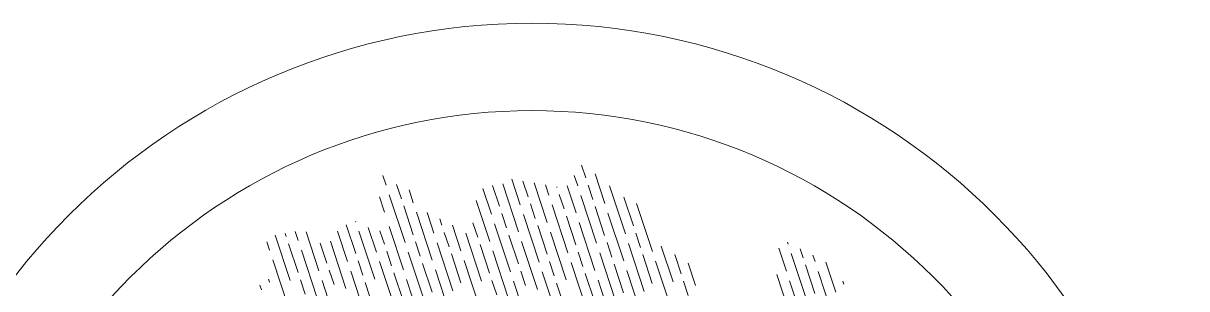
# Model space of a CAD drawing. Header units: millimetres. Extents: x 29001 to 40804, y -8833 to -5892.
# Drawn here: x 29793.48 to 29820.13, y -8619.83 to -8613.75 of the extents above; entities that cross this region are included whole.
import ezdxf

# ---------------------------------------------------------------- set-up
doc = ezdxf.new("R2010")
doc.units = ezdxf.units.MM
doc.layers.get('0').update_dxf_attribs({"lineweight": 0})
for name, color, linetype, lineweight in [('251', 251, 'Continuous', 0), ('252', 252, 'Continuous', 0), ('saksı', 180, 'Continuous', 0)]:
    doc.layers.add(name, color=color, linetype=linetype, lineweight=lineweight)

# ---------------------------------------------------------------- blocks, each defined once
blk = doc.blocks.new('cc')
at = {"layer": '251', "color": 66, "linetype": 'Continuous', "true_color": 0x608d07}
for p, q in [((4.518, -1.258), (4.479, -1.235)), ((4.586, -1.511), (4.186, -1.28)), ((4.495, -1.351), (4.472, -1.338)), ((4.274, -1.544), (4.154, -1.475)), ((4.717, -1.693), (4.34, -1.475)), ((4.121, -1.669), (3.897, -1.54)), ((4.448, -1.751), (4.047, -1.52)), ((4.574, -1.717), (4.334, -1.579)), ((4.736, -1.597), (4.666, -1.557)), ((3.982, -1.91), (3.582, -1.678)), ((3.816, -1.92), (3.576, -1.782)), ((4.304, -1.989), (3.909, -1.76)), ((4.135, -1.784), (4.015, -1.715)), ((4.528, -1.904), (4.201, -1.716)), ((4.605, -1.842), (4.528, -1.797)), ((4.661, -1.767), (4.634, -1.752)), ((3.844, -2.15), (3.443, -1.919)), ((4.362, -1.915), (4.195, -1.819)), ((3.551, -2.194), (3.151, -1.963)), ((3.677, -2.161), (3.437, -2.022)), ((4.17, -2.232), (3.77, -2)), ((3.996, -2.024), (3.876, -1.955)), ((4.317, -2.103), (4.063, -1.956)), ((4.297, -2.198), (4.056, -2.059)), ((3.412, -2.435), (3.062, -2.233)), ((3.705, -2.39), (3.305, -2.159)), ((3.858, -2.265), (3.737, -2.195)), ((4.129, -2.314), (3.924, -2.196)), ((3.539, -2.401), (3.299, -2.262)), ((3.992, -2.449), (3.631, -2.241)), ((4.03, -2.364), (3.918, -2.299)), ((4.253, -2.279), (4.25, -2.278)), ((3.274, -2.675), (2.873, -2.444)), ((3.566, -2.63), (3.166, -2.399)), ((3.719, -2.505), (3.599, -2.435)), ((4.186, -2.667), (3.785, -2.436)), ((3.4, -2.641), (3.16, -2.502)), ((3.893, -2.712), (3.493, -2.481)), ((4.019, -2.678), (3.779, -2.539)), ((4.239, -2.592), (4.112, -2.518)), ((2.961, -2.708), (2.841, -2.638)), ((3.428, -2.87), (3.027, -2.639)), ((2.809, -2.833), (2.589, -2.706)), ((3.135, -2.915), (2.735, -2.684)), ((3.261, -2.881), (3.021, -2.742)), ((3.567, -2.844), (3.354, -2.721)), ((3.58, -2.745), (3.46, -2.676)), ((3.819, -2.776), (3.646, -2.676)), ((4.081, -2.821), (3.973, -2.758)), ((4.199, -2.782), (4.079, -2.713)), ((4.347, -2.76), (4.266, -2.714)), ((3.693, -2.81), (3.64, -2.78)), ((2.504, -3.084), (2.263, -2.946)), ((2.67, -3.073), (2.37, -2.9)), ((2.996, -3.155), (2.596, -2.924)), ((2.822, -2.948), (2.702, -2.879)), ((3.123, -3.121), (2.883, -2.983)), ((3.289, -3.111), (2.889, -2.88)), ((3.556, -3.158), (3.215, -2.961)), ((3.442, -2.985), (3.321, -2.916)), ((2.531, -3.314), (2.131, -3.083)), ((2.239, -3.358), (1.838, -3.127)), ((2.365, -3.324), (2.125, -3.186)), ((2.858, -3.395), (2.457, -3.164)), ((2.684, -3.188), (2.564, -3.119)), ((3.15, -3.351), (2.75, -3.12)), ((3.303, -3.225), (3.183, -3.156)), ((3.584, -3.281), (3.369, -3.157)), ((2.984, -3.362), (2.744, -3.223)), ((3.477, -3.433), (3.076, -3.201)), ((3.537, -3.361), (3.363, -3.26)), ((2.1, -3.598), (1.7, -3.367)), ((2.393, -3.554), (1.992, -3.323)), ((2.719, -3.636), (2.319, -3.404)), ((2.545, -3.428), (2.425, -3.359)), ((3.012, -3.591), (2.611, -3.36)), ((3.164, -3.466), (3.044, -3.396)), ((3.444, -3.521), (3.23, -3.397)), ((2.226, -3.565), (1.986, -3.426)), ((2.845, -3.602), (2.605, -3.463)), ((3.267, -3.632), (2.938, -3.442)), ((3.356, -3.576), (3.224, -3.5)), ((1.961, -3.839), (1.561, -3.608)), ((2.254, -3.794), (1.854, -3.563)), ((2.406, -3.669), (2.286, -3.599)), ((2.873, -3.831), (2.473, -3.6)), ((2.088, -3.805), (1.847, -3.666)), ((2.58, -3.876), (2.18, -3.645)), ((2.707, -3.842), (2.466, -3.703)), ((3.026, -3.813), (2.799, -3.682)), ((3.026, -3.706), (2.905, -3.636)), ((3.178, -3.687), (3.092, -3.637)), ((1.649, -3.872), (1.529, -3.802)), ((2.014, -3.976), (1.715, -3.803)), ((3.09, -3.743), (3.086, -3.74)), ((1.726, -4.023), (1.54, -3.916)), ((1.87, -4), (1.709, -3.906)), ((2.442, -4.116), (2.041, -3.885)), ((2.268, -3.909), (2.148, -3.84)), ((2.568, -4.082), (2.328, -3.944)), ((2.734, -4.071), (2.334, -3.84)), ((2.907, -4.064), (2.66, -3.922)), ((2.887, -3.946), (2.767, -3.877)), ((3.04, -3.928), (2.953, -3.878)), ((3.053, -4.042), (2.947, -3.981)), ((0.926, -4.522), (0.526, -4.291)), ((1.052, -4.488), (0.812, -4.35)), ((0.787, -4.762), (0.387, -4.531)), ((1.08, -4.718), (0.68, -4.487)), ((1.198, -4.679), (1.006, -4.568)), ((0.914, -4.729), (0.674, -4.59)), ((0.79, -4.871), (0.541, -4.727)), ((1.049, -4.806), (0.974, -4.763)), ((1.175, -4.773), (1.16, -4.764)), ((0.561, -4.845), (0.535, -4.83)), ((0.922, -4.84), (0.868, -4.809))]:
    blk.add_line(p, q, dxfattribs=at)
blk = doc.blocks.new('MOBİLYALAR')
at = {"layer": 'saksı'}
for radius in [15, 13]:
    blk.add_circle((660.339, -2306.953), radius, dxfattribs=at)
at = {"layer": '252', "lineweight": 0, "extrusion": (0, 0, -1), "xscale": -2.500000000000012, "yscale": 2.500000000000012, "zscale": 2.5, "rotation": 221.7822594700022}
blk.add_blockref('cc', (-660.434, -2307.823), dxfattribs=at)

msp = doc.modelspace()

# ---------------------------------------------------------------- block references
at = {"color": 6}
msp.add_blockref('MOBİLYALAR', (29144.792, -6321.799), dxfattribs=at)

doc.saveas('drawing.dxf')
